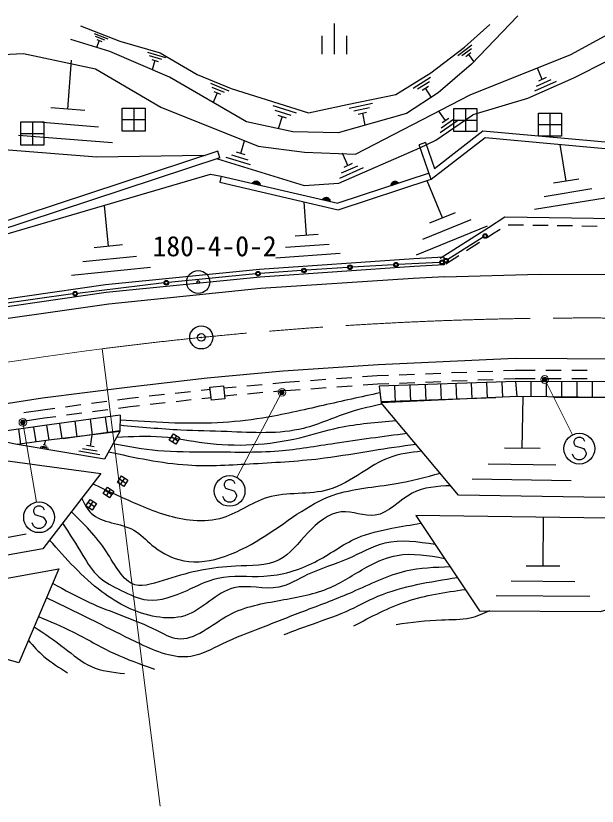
# Model space of a CAD drawing. Units: millimetres, scale not verified. Extents: x 40000 to 680000, y 20000 to 380000.
# Drawn here: x 264419 to 302274, y 268398 to 319821 of the extents above; entities that cross this region are included whole.
import ezdxf
from ezdxf.enums import TextEntityAlignment as Align

# ---------------------------------------------------------------- set-up
doc = ezdxf.new("R2010")
doc.units = ezdxf.units.MM
doc.header["$LTSCALE"] = 1000
doc.header["$PDMODE"] = 32
doc.header["$PDSIZE"] = 500
doc.linetypes.add('CHAIN', pattern=[18.5, 12, -1.5, 3.5, -1.5])
for name, color, linetype, lineweight in [('M-BGD', 7, 'Continuous', 25), ('M-BMK', 2, 'CHAIN', 13), ('M-BMK-ROW', 30, 'Continuous', 25), ('M-BMK-SRVR', 3, 'Continuous', 25), ('M-STR-HTXT', 7, 'Continuous', 13), ('M-STR-STRC', 7, 'Continuous', 25)]:
    doc.layers.add(name, color=color, linetype=linetype, lineweight=lineweight)
doc.layers.add('M-BMK-HTXT', color=7, linetype='Continuous')
doc.styles.add('ＭＳ ゴシック', font='')
doc.styles.get('ＭＳ ゴシック').set_extended_font_data('MS Gothic')

msp = doc.modelspace()

# ---------------------------------------------------------------- linework, layer by layer
at = {"layer": 'M-BGD'}
for p, q in [((285147, 319320), (285147, 317320)), ((269524, 318665), (270410, 318322)), ((270213, 318235), (269611, 318468)), ((284347, 318520), (284347, 317320)), ((285947, 318520), (285947, 317320)), ((269857, 318210), (269679, 317749)), ((269698, 318271), (270017, 318148)), ((293207, 317242), (294121, 317941)), ((273003, 317449), (274156, 317118)), ((294086, 317683), (293465, 317207)), ((293723, 317173), (294052, 317425)), ((293888, 317299), (294251, 316824)), ((267804, 313752), (268055, 316940)), ((273919, 316986), (273135, 317211)), ((273266, 316974), (273681, 316855)), ((273474, 316914), (273302, 316315)), ((298699, 315687), (298376, 316425)), ((290281, 315117), (291427, 315831)), ((298955, 315799), (298444, 315575)), ((277085, 315437), (278285, 314939)), ((291358, 315534), (290579, 315048)), ((290877, 314979), (291289, 315236)), ((299608, 315544), (298189, 314922)), ((298316, 315248), (299281, 315672)), ((278013, 314827), (277197, 315166)), ((277525, 314804), (277266, 314180)), ((277309, 314894), (277741, 314714)), ((291083, 315108), (291454, 314512)), ((268908, 313666), (266701, 313839)), ((281145, 313989), (282671, 313508)), ((286125, 313819), (287644, 314129)), ((287450, 313836), (286418, 313626)), ((282350, 313341), (281312, 313668)), ((281480, 313347), (282029, 313174)), ((281754, 313260), (281504, 312467)), ((286710, 313432), (287257, 313543)), ((286983, 313488), (287144, 312698)), ((292388, 313001), (291959, 313621)), ((265643, 312935), (269812, 312608)), ((293248, 313031), (292055, 312207)), ((292114, 312530), (292925, 313090)), ((292603, 313149), (292173, 312852)), ((270716, 311550), (264585, 312031)), ((279068, 310862), (279316, 311683)), ((291089, 311574), (290674, 311428)), ((300254, 309056), (299866, 311443)), ((276652, 310757), (276738, 310735)), ((277702, 310590), (277564, 311007)), ((279705, 310118), (278126, 310595)), ((278455, 310771), (279529, 310447)), ((279353, 310776), (278784, 310948)), ((286047, 310086), (285690, 310895)), ((277529, 310533), (277558, 310525)), ((286327, 310210), (285767, 309962)), ((291328, 309575), (285394, 307623)), ((287044, 309932), (285489, 309245)), ((285628, 309604), (286686, 310071)), ((277800, 309397), (277709, 309007)), ((280023, 309062), (280218, 309017)), ((292194, 306673), (291210, 309079)), ((301080, 309191), (299428, 308922)), ((280310, 308841), (279862, 308946)), ((279879, 308973), (280307, 308873)), ((280304, 308904), (279895, 309000)), ((279931, 309022), (280282, 308940)), ((280259, 308976), (279967, 309044)), ((289313, 308944), (288876, 308800)), ((289276, 308995), (288877, 308863)), ((288877, 308832), (289295, 308969)), ((288896, 308901), (289238, 309014)), ((289200, 309033), (288915, 308939)), ((288953, 308983), (289143, 309046)), ((298813, 308068), (301934, 308576)), ((283354, 305547), (283205, 307725)), ((284869, 307776), (284421, 307881)), ((284438, 307908), (284866, 307808)), ((284863, 307839), (284454, 307935)), ((284490, 307957), (284841, 307875)), ((284819, 307911), (284526, 307980)), ((284582, 307998), (284777, 307952)), ((302788, 307961), (298198, 307215)), ((270454, 304823), (270186, 307487)), ((293027, 307013), (291361, 306332)), ((290923, 305289), (294070, 306576)), ((296250, 306710), (295190, 306024)), ((306653, 306558), (296250, 306710)), ((295114, 306138), (290486, 304245)), ((295195, 306027), (292044, 304032)), ((297472, 306192), (296472, 306207)), ((299071, 306169), (298072, 306184)), ((300671, 306146), (299671, 306160)), ((302271, 306122), (301271, 306137)), ((284108, 305598), (282600, 305495)), ((295462, 305604), (295114, 305384)), ((295956, 305924), (295462, 305604)), ((281976, 304778), (284825, 304974)), ((294607, 305063), (293762, 304528)), ((271376, 304915), (269531, 304730)), ((268794, 303828), (272278, 304178)), ((285541, 304349), (281351, 304062)), ((292285, 304109), (290324, 304006)), ((292285, 304109), (292312, 303609)), ((293255, 304207), (292411, 303672)), ((273181, 303440), (268056, 302925)), ((292353, 302846), (290301, 302731)), ((288007, 297122), (281836, 296695)), ((296930, 296744), (296181, 296715)), ((298226, 296743), (296930, 296744)), ((299926, 296741), (298926, 296742)), ((301626, 296740), (300626, 296741)), ((286292, 296273), (285294, 296200)), ((287937, 296392), (286990, 296323)), ((288686, 296422), (287937, 296392)), ((290385, 296488), (289386, 296449)), ((292084, 296555), (291085, 296515)), ((293782, 296621), (292783, 296582)), ((295481, 296687), (294482, 296648)), ((296200, 296195), (296940, 296224)), ((296940, 296224), (298227, 296223)), ((298927, 296222), (299927, 296221)), ((300627, 296221), (301627, 296220)), ((280455, 295822), (279459, 295732)), ((281953, 295957), (281152, 295885)), ((282901, 296026), (281953, 295957)), ((284596, 296149), (283599, 296077)), ((285330, 295681), (286327, 295754)), ((287025, 295805), (287966, 295873)), ((287966, 295873), (288706, 295902)), ((288073, 295723), (288210, 294640)), ((289073, 295757), (289109, 294681)), ((289405, 295929), (290405, 295968)), ((290072, 295791), (290108, 294727)), ((291072, 295825), (291107, 294772)), ((291104, 295996), (292103, 296035)), ((292071, 295859), (292107, 294818)), ((292803, 296062), (293802, 296101)), ((293071, 295893), (293106, 294864)), ((294070, 295927), (294105, 294909)), ((294501, 296129), (295501, 296168)), ((295069, 295961), (295104, 294955)), ((296069, 295995), (296103, 295000)), ((296955, 296025), (297037, 295043)), ((297955, 296023), (297953, 295034)), ((298955, 296021), (298953, 295025)), ((299955, 296020), (299953, 295016)), ((300955, 296018), (300953, 295006)), ((301955, 296016), (301953, 294997)), ((274095, 295177), (273101, 295066)), ((275784, 295365), (274791, 295254)), ((277073, 295509), (276480, 295443)), ((278762, 295670), (277960, 295597)), ((280504, 295304), (279508, 295215)), ((281995, 295438), (281201, 295367)), ((281995, 295438), (282936, 295507)), ((283634, 295558), (284632, 295630)), ((270336, 294725), (269345, 294593)), ((271812, 294922), (271030, 294818)), ((272405, 294988), (271812, 294922)), ((273161, 294549), (274155, 294660)), ((274851, 294738), (275844, 294849)), ((276540, 294926), (277130, 294992)), ((278811, 295152), (278017, 295080)), ((288199, 294726), (295677, 294981)), ((297395, 291679), (297448, 295033)), ((299437, 295020), (307089, 295007)), ((266183, 294172), (264952, 293989)), ((266966, 294276), (266183, 294172)), ((268651, 294501), (267660, 294369)), ((269413, 294078), (270404, 294210)), ((271098, 294302), (271876, 294406)), ((271876, 294406), (272465, 294472)), ((265028, 293474), (266256, 293657)), ((266256, 293657), (267034, 293761)), ((271209, 293848), (266281, 293165)), ((267727, 293853), (268719, 293985)), ((270243, 293714), (270387, 292676)), ((271209, 293848), (271188, 292773)), ((266281, 293165), (261620, 292514)), ((266425, 293185), (266560, 292211)), ((267272, 293303), (267409, 292314)), ((268262, 293440), (268402, 292434)), ((269253, 293577), (269394, 292555)), ((264591, 292929), (264727, 291958)), ((265582, 293068), (265718, 292094)), ((267510, 292326), (271189, 292836)), ((266296, 291886), (266343, 292168)), ((269278, 291819), (269398, 292537)), ((274969, 292149), (274553, 292426)), ((274622, 292079), (274900, 292496)), ((266538, 291667), (265995, 291758)), ((266097, 291830), (266466, 291768)), ((266393, 291869), (266198, 291902)), ((268772, 291676), (269711, 291519)), ((269527, 291777), (269030, 291860)), ((298555, 291661), (296234, 291698)), ((269895, 291261), (268514, 291492)), ((295185, 290682), (299571, 290612)), ((271586, 289395), (271169, 289673)), ((271239, 289326), (271516, 289742)), ((300586, 289564), (294137, 289667)), ((270314, 288601), (270591, 289018)), ((270660, 288671), (270244, 288948)), ((269534, 287875), (269118, 288152)), ((269188, 287806), (269465, 288222)), ((298750, 284018), (298771, 287190)), ((265104, 286094), (258164, 284857)), ((299847, 284010), (297652, 284025)), ((296669, 283056), (300817, 283027)), ((301786, 282045), (295686, 282087))]:
    msp.add_line(p, q, dxfattribs=at)
for points in [[(297106, 319821), (294090, 316673), (291916, 314799), (289859, 313469), (285414, 312209), (282455, 312275), (279431, 312924), (274425, 315833), (270542, 317488), (267993, 318288)], [(259529, 317103), (264913, 317370), (269615, 316361), (273869, 313874), (280210, 311332), (283211, 310951), (286530, 310829), (293999, 314678), (300563, 317311), (303991, 319164)], [(268624, 319165), (271194, 318171), (273816, 317418), (276235, 316013), (278442, 315097), (283479, 313510), (285998, 314045), (289173, 314692), (291437, 316104), (293632, 317783), (295279, 319265)], [(305198, 318021), (300735, 315759), (297737, 314444), (294178, 313385)], [(277558, 310525), (283186, 308785), (285452, 308930), (290729, 311242), (291771, 311722), (294178, 313385)], [(241351, 306334), (253741, 306116), (261223, 308052), (254721, 308012), (253239, 307945), (257579, 312405), (259023, 312843), (262558, 311212), (269685, 310653), (276652, 310757)], [(291089, 311574), (291683, 309892), (294836, 312332), (304252, 311481)], [(304212, 311043), (294969, 311879), (291470, 309172), (290674, 311428)], [(277564, 311007), (256569, 304092), (230454, 298416)], [(277702, 310590), (256685, 303667), (230552, 297987)], [(241105, 298975), (277101, 309523), (277800, 309397), (285394, 307623)], [(277709, 309007), (285412, 307208), (291461, 309198)], [(290324, 304006), (280284, 303317), (270252, 302309), (260028, 300835), (250136, 299200), (244251, 297998), (240142, 297031), (220804, 292442)], [(292312, 303609), (290354, 303506), (280327, 302819), (270313, 301812), (260105, 300341), (250227, 298708), (244358, 297510), (240257, 296544), (220683, 291900)], [(292353, 302846), (298493, 303002), (305703, 302982), (310716, 302870), (316654, 302663), (324296, 302168), (330303, 301598)], [(290301, 302731), (280375, 302085), (270474, 301059), (260251, 299611), (250420, 297998), (244536, 296755), (240478, 295812), (221052, 291158)], [(338497, 294943), (332149, 295822), (326179, 296494), (317006, 297162), (307103, 297459), (296927, 297517), (288007, 297122)], [(281836, 296695), (276874, 296238), (271681, 295645), (266153, 294955), (261433, 294207), (256998, 293529), (248486, 292009), (238689, 289750), (227767, 287096), (219101, 285025)], [(307018, 296007), (296955, 296025), (288073, 295723)], [(316388, 294688), (312293, 288340), (293249, 288642), (288209, 294640)], [(307093, 294949), (297037, 295043), (288210, 294640)], [(271188, 292773), (266560, 292211), (264503, 291927), (261620, 292514)], [(271188, 292773), (270187, 290975), (264503, 291927)], [(257317, 291756), (269956, 290038), (266183, 285136), (228700, 278455), (219782, 282320)]]:
    msp.add_lwpolyline(points, dxfattribs=at)
for points in [[(279836, 308921), (279869, 308975), (279910, 309017), (279970, 309054), (280025, 309072), (280088, 309078), (280166, 309060), (280220, 309027), (280262, 308986), (280299, 308926), (280317, 308870), (280323, 308807)], [(288867, 308765), (288867, 308829), (288880, 308886), (288912, 308949), (288950, 308993), (289001, 309031), (289077, 309056), (289140, 309055), (289197, 309042), (289260, 309011), (289304, 308972), (289342, 308922)], [(284395, 307856), (284428, 307910), (284469, 307952), (284529, 307989), (284584, 308007), (284647, 308013), (284725, 307995), (284779, 307962), (284821, 307921), (284858, 307861), (284876, 307806), (284882, 307743)], [(277943, 295756), (278037, 294902), (277151, 294805), (277057, 295659)], [(275108, 292357), (274830, 291941), (274414, 292218), (274691, 292634)], [(271724, 289604), (271447, 289187), (271031, 289465), (271308, 289881)], [(270799, 288879), (270522, 288463), (270105, 288740), (270383, 289156)], [(269673, 288083), (269396, 287667), (268979, 287944), (269257, 288361)], [(312333, 286998), (290455, 287316), (294610, 281113), (302478, 281058), (307210, 282436), (310506, 284472)], [(267216, 283836), (264620, 277725), (256721, 279971), (237538, 277237), (235462, 278111)]]:
    msp.add_lwpolyline(points, close=True, dxfattribs=at)
for points, knots in [([(288128, 295292), (286891, 295022), (285655, 294752), (284421, 294471), (283109, 294172), (281799, 293860), (280471, 293648), (279507, 293495), (278534, 293394), (277560, 293345), (275443, 293239), (273323, 293378), (271202, 293518)], [0, 0, 0, 0, 1, 1, 1, 2, 2, 2, 3, 3, 3, 4, 4, 4, 4]), ([(288282, 294554), (287602, 294411), (286922, 294268), (286259, 294061), (285212, 293733), (284207, 293243), (283154, 292980), (281558, 292582), (279850, 292704), (278177, 292767), (277167, 292804), (276169, 292820), (275170, 292868), (273847, 292933), (272521, 293055), (271196, 293177)], [0, 0, 0, 0, 1, 1, 1, 2, 2, 2, 3, 3, 3, 4, 4, 4, 5, 5, 5, 5]), ([(270981, 292400), (271975, 292457), (272968, 292514), (273951, 292431), (274869, 292354), (275779, 292156), (276700, 292035), (278762, 291767), (280885, 291891), (282907, 292373), (283763, 292577), (284601, 292845), (285455, 293030), (286675, 293293), (287929, 293387), (289183, 293481)], [0, 0, 0, 0, 1, 1, 1, 2, 2, 2, 3, 3, 3, 4, 4, 4, 5, 5, 5, 5]), ([(289890, 292640), (288324, 292440), (286758, 292240), (285195, 291998), (283983, 291810), (282773, 291597), (281555, 291498), (280031, 291374), (278496, 291429), (276960, 291436), (275862, 291441), (274765, 291421), (273677, 291519), (272695, 291608), (271720, 291793), (270746, 291978)], [0, 0, 0, 0, 1, 1, 1, 2, 2, 2, 3, 3, 3, 4, 4, 4, 5, 5, 5, 5]), ([(270457, 291460), (272169, 291083), (273882, 290706), (275615, 290599), (277037, 290510), (278473, 290604), (279905, 290687), (281453, 290778), (282996, 290857), (284527, 291054), (285574, 291190), (286616, 291380), (287661, 291547), (288594, 291695), (289530, 291825), (290466, 291954)], [0, 0, 0, 0, 1, 1, 1, 2, 2, 2, 3, 3, 3, 4, 4, 4, 5, 5, 5, 5]), ([(290854, 291493), (290122, 291408), (289391, 291322), (288721, 291072), (288088, 290835), (287510, 290450), (286922, 290077), (286241, 289644), (285548, 289227), (284799, 288998), (283531, 288617), (282076, 288869), (280800, 288476), (279726, 288151), (278781, 287385), (277691, 287097), (277059, 286940), (276384, 286930), (275728, 287007), (274539, 287147), (273416, 287576), (272320, 288045), (271344, 288463), (270390, 288912), (269436, 289361)], [0, 0, 0, 0, 1, 1, 1, 2, 2, 2, 3, 3, 3, 4, 4, 4, 5, 5, 5, 6, 6, 6, 7, 7, 7, 8, 8, 8, 8]), ([(268709, 288418), (268889, 288064), (269069, 287711), (269330, 287460), (270014, 286801), (271250, 286842), (272110, 286352), (272547, 286103), (272887, 285716), (273283, 285384), (273808, 284967), (274405, 284619), (275025, 284447), (276751, 283938), (278707, 284782), (280380, 285804), (282045, 286837), (283408, 288051), (285078, 288632), (286348, 289073), (287795, 289149), (289178, 289388), (290159, 289558), (291107, 289810), (292056, 290063)], [0, 0, 0, 0, 1, 1, 1, 2, 2, 2, 3, 3, 3, 4, 4, 4, 5, 5, 5, 6, 6, 6, 7, 7, 7, 8, 8, 8, 8]), ([(292738, 289250), (291861, 289206), (290983, 289161), (290219, 288756), (289387, 288315), (288689, 287447), (287816, 287328), (287124, 287234), (286322, 287610), (285612, 287545), (284782, 287468), (284055, 286845), (283425, 286174), (282800, 285526), (282279, 284790), (281567, 284424), (280765, 283994), (279711, 284075), (278717, 284013), (277189, 283940), (275829, 283665), (274292, 283173), (273548, 282942), (272771, 282637), (272168, 282810), (271379, 283038), (270887, 284085), (270325, 284945), (269634, 286001), (268837, 286774), (268039, 287547)], [0, 0, 0, 0, 1, 1, 1, 2, 2, 2, 3, 3, 3, 4, 4, 4, 5, 5, 5, 6, 6, 6, 7, 7, 7, 8, 8, 8, 9, 9, 9, 10, 10, 10, 10]), ([(267466, 286803), (267910, 286114), (268354, 285426), (268792, 284711), (269098, 284210), (269402, 283696), (269821, 283314), (270230, 282942), (270748, 282695), (271270, 282440), (271831, 282166), (272396, 281883), (272978, 281818), (273841, 281726), (274729, 282067), (275566, 282439), (276247, 282750), (276889, 283087), (277578, 283235), (278532, 283464), (279566, 283300), (280571, 283360), (281730, 283426), (282865, 283751), (283889, 284284), (284829, 284755), (285671, 285426), (286628, 285844), (287347, 286159), (288132, 286330), (288912, 286479), (289540, 286599), (290166, 286705), (290792, 286811)], [0, 0, 0, 0, 1, 1, 1, 2, 2, 2, 3, 3, 3, 4, 4, 4, 5, 5, 5, 6, 6, 6, 7, 7, 7, 8, 8, 8, 9, 9, 9, 10, 10, 10, 11, 11, 11, 11]), ([(291720, 285427), (290602, 285590), (289485, 285754), (288447, 285505), (287616, 285306), (286837, 284842), (286030, 284489), (285164, 284111), (284265, 283861), (283407, 283467), (282789, 283162), (282194, 282781), (281542, 282640), (280601, 282461), (279532, 282824), (278619, 282602), (277473, 282326), (276578, 281159), (275415, 280784), (274830, 280608), (274182, 280618), (273561, 280721), (272257, 280939), (271067, 281566), (270024, 282350), (268743, 283312), (267682, 284509), (266621, 285706)], [0, 0, 0, 0, 1, 1, 1, 2, 2, 2, 3, 3, 3, 4, 4, 4, 5, 5, 5, 6, 6, 6, 7, 7, 7, 8, 8, 8, 9, 9, 9, 9]), ([(266819, 282902), (267609, 282463), (268400, 282024), (269210, 281655), (270629, 281010), (272107, 280582), (273578, 279848), (274036, 279620), (274493, 279362), (274944, 279300), (276070, 279151), (277148, 280227), (278290, 280832), (279376, 281416), (280513, 281592), (281667, 281795), (282773, 282021), (283904, 282179), (284915, 282632), (285783, 283004), (286562, 283581), (287416, 284038), (287999, 284350), (288616, 284608), (289250, 284719), (290249, 284894), (291288, 284707), (292327, 284520)], [0, 0, 0, 0, 1, 1, 1, 2, 2, 2, 3, 3, 3, 4, 4, 4, 5, 5, 5, 6, 6, 6, 7, 7, 7, 8, 8, 8, 9, 9, 9, 9]), ([(292699, 283965), (291716, 283932), (290733, 283899), (289795, 283681), (288599, 283404), (287475, 282826), (286333, 282327), (285336, 281892), (284325, 281518), (283315, 281134), (282385, 280772), (281451, 280418), (280525, 280045), (279623, 279700), (278727, 279365), (277832, 278936), (277169, 278617), (276509, 278247), (275820, 278140), (274736, 277972), (273579, 278454), (272516, 278951), (271630, 279366), (270809, 279792), (269974, 280213), (268808, 280800), (267612, 281377), (266416, 281955)], [0, 0, 0, 0, 1, 1, 1, 2, 2, 2, 3, 3, 3, 4, 4, 4, 5, 5, 5, 6, 6, 6, 7, 7, 7, 8, 8, 8, 9, 9, 9, 9]), ([(293176, 283254), (292283, 283116), (291390, 282979), (290503, 282790), (289641, 282606), (288785, 282374), (287975, 282033), (287269, 281736), (286597, 281357), (285897, 281046), (285085, 280685), (284235, 280416), (283398, 280116), (282887, 279933), (282381, 279738), (281875, 279543)], [0, 0, 0, 0, 1, 1, 1, 2, 2, 2, 3, 3, 3, 4, 4, 4, 5, 5, 5, 5]), ([(286434, 280131), (287558, 280731), (288683, 281331), (289875, 281725), (291095, 282129), (292386, 282317), (293677, 282505)], [0, 0, 0, 0, 1, 1, 1, 2, 2, 2, 2]), ([(295273, 281108), (294857, 280923), (294441, 280739), (294007, 280638), (293408, 280500), (292773, 280523), (292146, 280505), (291145, 280476), (290164, 280341), (289183, 280207)], [0, 0, 0, 0, 1, 1, 1, 2, 2, 2, 3, 3, 3, 3]), ([(265896, 280729), (266649, 280415), (267403, 280101), (268133, 279738), (269031, 279292), (269894, 278772), (270801, 278348), (271656, 277948), (272550, 277634), (273445, 277320)], [0, 0, 0, 0, 1, 1, 1, 2, 2, 2, 3, 3, 3, 3]), ([(265616, 280070), (266284, 279623), (266952, 279177), (267599, 278677), (268161, 278242), (268708, 277767), (269338, 277485), (269995, 277191), (270742, 277107), (271489, 277024)], [0, 0, 0, 0, 1, 1, 1, 2, 2, 2, 3, 3, 3, 3]), ([(265236, 279177), (265563, 278818), (265890, 278458), (266254, 278143), (266724, 277738), (267256, 277406), (267787, 277075)], [0, 0, 0, 0, 1, 1, 1, 2, 2, 2, 2])]:
    msp.add_open_spline(points, degree=3, knots=knots, dxfattribs=at)
at = {"layer": 'M-BMK'}
msp.add_lwpolyline([(213660, 286523), (216406, 287200), (219152, 287876), (221900, 288548), (224648, 289217), (227398, 289879), (230149, 290533), (232903, 291178), (235659, 291813), (238419, 292435), (241181, 293044), (243946, 293637), (246715, 294213), (249488, 294771), (252265, 295308), (255046, 295824), (257831, 296317), (260620, 296785), (263414, 297227), (266212, 297641), (269014, 298025), (270037, 298158)], dxfattribs=at)
msp.add_arc((301628, 50162), 250000, 86.61319, 97.25958, dxfattribs=at)
at = {"layer": 'M-BMK-ROW'}
for p, q in [((271345, 312318), (271345, 313818)), ((271345, 313818), (272845, 313818)), ((272095, 313818), (272095, 312318)), ((272845, 313818), (272845, 312318)), ((292945, 312285), (292945, 313785)), ((292945, 313785), (294445, 313785)), ((293695, 313785), (293695, 312285)), ((294445, 313785), (294445, 312285)), ((298445, 311993), (298445, 313493)), ((298445, 313493), (299945, 313493)), ((299195, 313493), (299195, 311993)), ((299945, 313493), (299945, 311993)), ((264746, 311415), (264746, 312915)), ((264746, 312915), (266246, 312915)), ((265496, 312915), (265496, 311415)), ((266246, 312915), (266246, 311415)), ((271345, 313068), (272845, 313068)), ((292945, 313035), (294445, 313035)), ((298445, 312743), (299945, 312743)), ((264746, 312165), (266246, 312165)), ((272845, 312318), (271345, 312318)), ((294445, 312285), (292945, 312285)), ((299945, 311993), (298445, 311993)), ((266246, 311415), (264746, 311415))]:
    msp.add_line(p, q, dxfattribs=at)
at = {"layer": 'M-BMK-SRVR'}
for centre, radius in [((276295, 302502), 750), ((276295, 302502), 90), ((276494, 298895), 750)]:
    msp.add_circle(centre, radius, dxfattribs=at)
msp.add_point((276494, 298895), dxfattribs=at)
at = {"layer": 'M-STR-HTXT'}
for p, q in [((270037, 298158), (273828, 268398)), ((298860, 296159), (300662, 292551)), ((281743, 295324), (278813, 289791)), ((264878, 293371), (265758, 288188))]:
    msp.add_line(p, q, dxfattribs=at)
for centre, radius in [((298860, 296159), 150), ((298860, 296159), 120), ((298860, 296159), 90), ((298860, 296159), 60), ((298860, 296159), 30), ((298860, 296159), 20), ((281743, 295324), 150), ((281743, 295324), 120), ((281743, 295324), 90), ((281743, 295324), 60), ((281743, 295324), 30), ((281743, 295324), 20), ((264878, 293371), 150), ((264878, 293371), 120), ((264878, 293371), 90), ((264878, 293371), 60), ((264878, 293371), 30), ((264878, 293371), 20)]:
    msp.add_circle(centre, radius, dxfattribs=at)
for p in [(298860, 296159), (281743, 295324), (264878, 293371)]:
    msp.add_point(p, dxfattribs=at)
at = {"layer": 'M-STR-STRC'}
for p, q in [((294854, 305415), (292548, 303966)), ((286023, 303452), (283329, 303264)), ((289019, 303615), (286322, 303471)), ((292015, 303775), (289318, 303631)), ((280038, 303029), (274370, 302471)), ((283030, 303243), (280337, 303054)), ((274071, 302439), (268432, 301763)), ((268135, 301724), (262495, 300934)), ((300837, 292297), (300746, 292115)), ((300746, 292115), (300746, 292024)), ((301019, 292388), (300837, 292297)), ((301201, 292388), (301019, 292388)), ((301383, 292297), (301201, 292388)), ((301473, 292115), (301383, 292297)), ((300746, 292024), (300837, 291842)), ((300837, 291842), (301383, 291660)), ((301383, 291660), (301473, 291569)), ((301473, 291569), (301564, 291388)), ((300746, 291115), (300655, 291297)), ((300837, 291024), (300746, 291115)), ((301473, 291115), (301383, 291024)), ((301564, 291297), (301473, 291115)), ((301564, 291388), (301564, 291297)), ((301019, 290933), (300837, 291024)), ((301201, 290933), (301019, 290933)), ((301383, 291024), (301201, 290933)), ((278070, 289546), (277979, 289364)), ((278251, 289637), (278070, 289546)), ((278433, 289637), (278251, 289637)), ((278615, 289546), (278433, 289637)), ((278706, 289364), (278615, 289546)), ((277979, 289364), (277979, 289273)), ((277979, 289273), (278070, 289091)), ((278070, 289091), (278615, 288909)), ((277979, 288364), (277888, 288546)), ((278615, 288909), (278706, 288818)), ((278706, 288818), (278797, 288637)), ((278797, 288546), (278706, 288364)), ((278797, 288637), (278797, 288546)), ((278070, 288273), (277979, 288364)), ((278251, 288182), (278070, 288273)), ((278433, 288182), (278251, 288182)), ((278615, 288273), (278433, 288182)), ((278706, 288364), (278615, 288273)), ((265659, 287830), (265568, 287648)), ((265568, 287648), (265568, 287557)), ((265568, 287557), (265659, 287375)), ((265841, 287921), (265659, 287830)), ((266023, 287921), (265841, 287921)), ((266205, 287830), (266023, 287921)), ((266296, 287648), (266205, 287830)), ((265659, 287375), (266205, 287194)), ((266205, 287194), (266296, 287103)), ((266296, 287103), (266387, 286921)), ((265568, 286648), (265477, 286830)), ((265659, 286557), (265568, 286648)), ((265841, 286466), (265659, 286557)), ((266023, 286466), (265841, 286466)), ((266205, 286557), (266023, 286466)), ((266296, 286648), (266205, 286557)), ((266387, 286830), (266296, 286648)), ((266387, 286921), (266387, 286830))]:
    msp.add_line(p, q, dxfattribs=at)
for centre, radius in [((294981, 305495), 150), ((294981, 305495), 120), ((294981, 305495), 100), ((292165, 303783), 150), ((292421, 303886), 150), ((292421, 303886), 120), ((292421, 303886), 100), ((283180, 303253), 150), ((286172, 303463), 150), ((286172, 303463), 120), ((286172, 303463), 100), ((289168, 303623), 150), ((289168, 303623), 120), ((289168, 303623), 100), ((292165, 303783), 120), ((292165, 303783), 100), ((280187, 303044), 150), ((280187, 303044), 120), ((280187, 303044), 100), ((283180, 303253), 120), ((283180, 303253), 100), ((274220, 302456), 150), ((274220, 302456), 120), ((274220, 302456), 100), ((268283, 301745), 150), ((268283, 301745), 120), ((268283, 301745), 100), ((301110, 291660), 1000), ((278342, 288909), 1000), ((265932, 287194), 1000)]:
    msp.add_circle(centre, radius, dxfattribs=at)

# ---------------------------------------------------------------- texts
at = {"layer": 'M-BMK-HTXT', "style": 'ＭＳ ゴシック'}
msp.add_text('180-4-0-2', height=1320, dxfattribs=at).set_placement((273321, 303780), align=Align.BOTTOM_LEFT)

doc.saveas('drawing.dxf')
